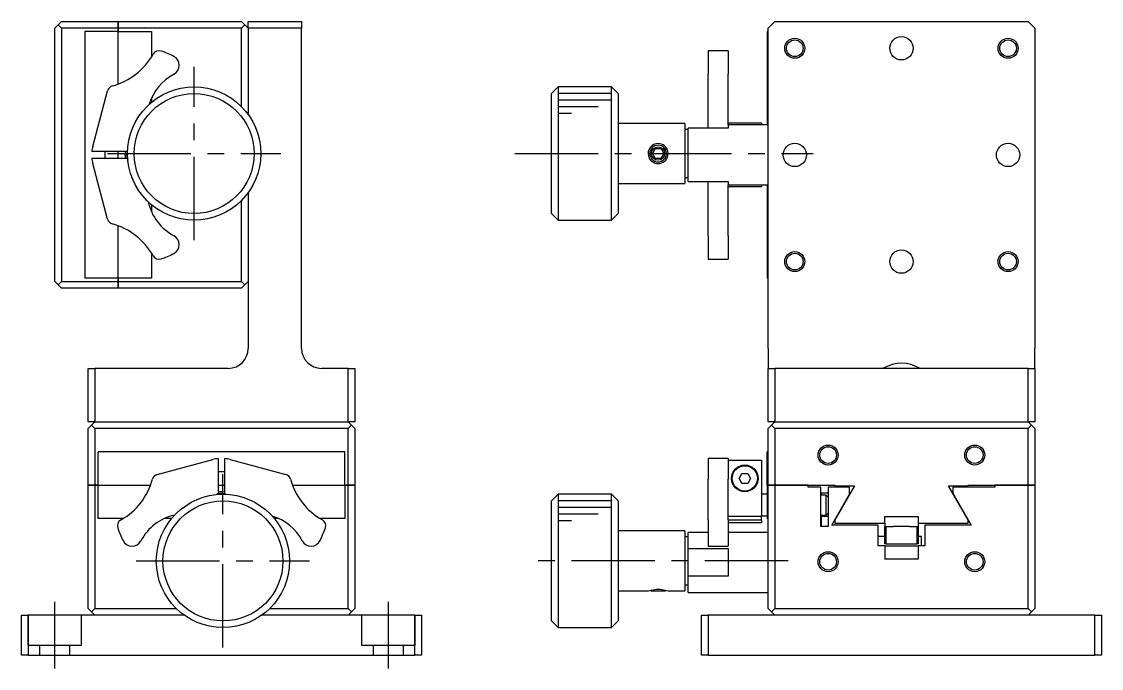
# Model space of a CAD drawing. Extents: x 18 to 393, y 10 to 274.
# Drawn here: x 231.2 to 393.2, y 100 to 197 of the extents above; entities that cross this region are included whole.
import ezdxf

# ---------------------------------------------------------------- set-up
doc = ezdxf.new("R2010")
doc.units = 0
doc.header["$LTSCALE"] = 10
doc.linetypes.add('CENTER', pattern=[2, 1.25, -0.25, 0.25, -0.25])
doc.linetypes.add('DASHED', pattern=[3.5, 2, -1.5])
doc.layers.get('0').update_dxf_attribs({"linetype": 'CONTINUOUS'})
doc.layers.add('CENTER', color=1, linetype='CENTER')

msp = doc.modelspace()

# ---------------------------------------------------------------- linework, layer by layer
at = {"color": 7, "linetype": 'CONTINUOUS'}
for p, q in [((236.671763, 196.534716), (236.171763, 196.034716)), ((236.171763, 158.034716), (236.171763, 196.034716)), ((236.671763, 196.534716), (237.171763, 197.034716)), ((237.171763, 196.034716), (236.671763, 196.534716)), ((237.171763, 197.034716), (245.671763, 197.034716)), ((245.671763, 196.034716), (237.171763, 196.034716)), ((237.171763, 196.034716), (237.171763, 158.034716)), ((245.671763, 197.034716), (245.671763, 196.034716)), ((245.671763, 196.034716), (245.671763, 197.034716)), ((245.671763, 197.034716), (264.171763, 197.034716)), ((245.671763, 195.544716), (245.671763, 196.034716)), ((264.171763, 196.034716), (245.671763, 196.034716)), ((245.671763, 196.034716), (245.671763, 195.544716)), ((264.171763, 197.034716), (264.671763, 196.534716)), ((264.671763, 196.534716), (264.171763, 196.034716)), ((264.171763, 184.276611), (264.171763, 196.034716)), ((265.171763, 196.034716), (264.671763, 196.534716)), ((265.171763, 196.034716), (265.171763, 197.034716)), ((265.171763, 197.034716), (273.171763, 197.034716)), ((265.171763, 196.034716), (265.171763, 194.534716)), ((273.171763, 196.034716), (265.171763, 196.034716)), ((273.171763, 197.034716), (273.171763, 196.034716)), ((273.171763, 148.034716), (273.171763, 196.034716)), ((344.165801, 197.034716), (343.165801, 196.034716)), ((343.165801, 148.034716), (343.165801, 196.034716)), ((344.165801, 197.034716), (382.165801, 197.034716)), ((383.165801, 196.034716), (382.165801, 197.034716)), ((383.165801, 196.034716), (383.165801, 148.034716)), ((240.671763, 195.534716), (240.671763, 158.534716)), ((245.671763, 195.534716), (240.671763, 195.534716)), ((245.671763, 192.044716), (245.671763, 195.534716)), ((245.671763, 195.534716), (250.671763, 195.534716)), ((245.671763, 192.044716), (245.671763, 195.534716)), ((250.671763, 195.534716), (250.671763, 191.766889)), ((265.171763, 194.534716), (265.171763, 191.534716)), ((343.015801, 195.534716), (343.015801, 181.534716)), ((343.165801, 195.534716), (343.015801, 195.534716)), ((245.671763, 192.034716), (245.671763, 192.044716)), ((245.671763, 192.034716), (245.671763, 192.044716)), ((245.671763, 192.024716), (245.671763, 192.034716)), ((245.671763, 192.024716), (245.671763, 192.034716)), ((245.671763, 191.134716), (245.671763, 192.024716)), ((245.671763, 191.144716), (245.671763, 192.024716)), ((265.171763, 191.534716), (265.171763, 183.094353)), ((334.165801, 192.670476), (334.165801, 192.614719)), ((337.165801, 192.670476), (334.165801, 192.670476)), ((334.165801, 192.614719), (334.165801, 191.816976)), ((334.165801, 191.816976), (334.165801, 189.147214)), ((337.165801, 192.670476), (337.165801, 192.614719)), ((337.165801, 192.614719), (337.165801, 191.816976)), ((337.165801, 191.816976), (337.165801, 189.147214)), ((245.671763, 191.134716), (245.671763, 191.144716)), ((245.671763, 191.044716), (245.671763, 191.134716)), ((245.671763, 191.124716), (245.671763, 191.134716)), ((245.671763, 191.034716), (245.671763, 191.124716)), ((245.671763, 191.034716), (245.671763, 191.044716)), ((245.671763, 191.024716), (245.671763, 191.034716)), ((245.671763, 190.244716), (245.671763, 191.034716)), ((245.671763, 190.234716), (245.671763, 191.024716)), ((245.671763, 190.234716), (245.671763, 190.244716)), ((245.671763, 190.044716), (245.671763, 190.234716)), ((245.671763, 190.224716), (245.671763, 190.234716)), ((245.671763, 190.034716), (245.671763, 190.224716)), ((245.671763, 190.034716), (245.671763, 190.044716)), ((245.671763, 190.024716), (245.671763, 190.034716)), ((245.671763, 189.344716), (245.671763, 190.034716)), ((245.671763, 189.334716), (245.671763, 190.024716)), ((245.671763, 189.334716), (245.671763, 189.344716)), ((245.671763, 189.044716), (245.671763, 189.334716)), ((245.671763, 189.324716), (245.671763, 189.334716)), ((245.671763, 189.034716), (245.671763, 189.324716)), ((245.671763, 189.034716), (245.671763, 189.044716)), ((245.671763, 189.024716), (245.671763, 189.034716)), ((245.671763, 188.444716), (245.671763, 189.034716)), ((245.671763, 188.434716), (245.671763, 189.024716)), ((245.671763, 188.434716), (245.671763, 188.444716)), ((245.671763, 188.044716), (245.671763, 188.434716)), ((245.671763, 188.424716), (245.671763, 188.434716)), ((245.671763, 188.034716), (245.671763, 188.424716)), ((245.671763, 188.034716), (245.671763, 188.044716)), ((245.671763, 188.024716), (245.671763, 188.034716)), ((245.671763, 187.667219), (245.671763, 188.034716)), ((245.671763, 187.667219), (245.671763, 188.024716)), ((334.165801, 181.034716), (334.165801, 189.147214)), ((337.165801, 181.534716), (337.165801, 189.147214)), ((241.842134, 178.328811), (244.078562, 186.675274)), ((311.665801, 187.246848), (310.665801, 186.246848)), ((311.665801, 187.246848), (311.665801, 177.246848)), ((319.665801, 187.246848), (311.665801, 187.246848)), ((319.665801, 167.246848), (319.665801, 187.246848)), ((320.665801, 186.246848), (319.665801, 187.246848)), ((250.671763, 185.573557), (250.671763, 184.940686)), ((310.665801, 177.246848), (310.665801, 186.246848)), ((320.665801, 186.246848), (320.665801, 168.246848)), ((330.665801, 181.746848), (320.665801, 181.746848)), ((330.665801, 181.746848), (330.665801, 172.746848)), ((339.669197, 181.784716), (337.165801, 181.784716)), ((337.165801, 181.534716), (337.165801, 181.034716)), ((343.165801, 181.534716), (337.165801, 181.534716)), ((342.165801, 181.784716), (339.669197, 181.784716)), ((342.165801, 181.784716), (342.165801, 181.534716)), ((331.165801, 180.846848), (330.665801, 180.846848)), ((331.165801, 173.034716), (331.165801, 181.034716)), ((337.165801, 181.034716), (331.165801, 181.034716)), ((246.994712, 177.534716), (241.696826, 177.534716)), ((243.671763, 177.534716), (243.671763, 176.534735)), ((245.671763, 176.534735), (245.671763, 177.534716)), ((310.665801, 168.246848), (310.665801, 177.246848)), ((311.665801, 177.246848), (311.665801, 167.246848)), ((325.41584, 177.25672), (325.422548, 177.117148)), ((325.422548, 177.117148), (325.43803, 177.01216)), ((325.799811, 177.254691), (326.239598, 178.000738)), ((326.239598, 178.000738), (325.799811, 177.254691)), ((326.226013, 176.5008), (325.799811, 177.254691)), ((325.799811, 177.254691), (326.226013, 176.5008)), ((326.239598, 178.000738), (327.105588, 177.992895)), ((327.531791, 177.239004), (327.092003, 176.492957)), ((327.105588, 177.992895), (327.531791, 177.239004)), ((327.862367, 176.885283), (327.897277, 177.032471)), ((327.897277, 177.032471), (327.912334, 177.15381)), ((327.912334, 177.15381), (327.914437, 177.188466)), ((327.915801, 177.246848), (327.913365, 177.324838)), ((327.914437, 177.188466), (327.915801, 177.246848)), ((241.696826, 176.534716), (246.994712, 176.534716)), ((244.078562, 167.394157), (241.842134, 175.74062)), ((327.092003, 176.492957), (326.226013, 176.5008)), ((330.665801, 173.646848), (331.165801, 173.646848)), ((320.665801, 172.746848), (330.665801, 172.746848)), ((331.165801, 173.034716), (337.165801, 173.034716)), ((334.165801, 164.922217), (334.165801, 173.034716)), ((337.165801, 173.034716), (337.165801, 172.534716)), ((337.165801, 164.922217), (337.165801, 172.534716)), ((337.165801, 172.534716), (343.165801, 172.534716)), ((337.165801, 172.284716), (342.165801, 172.284716)), ((342.165801, 172.534716), (342.165801, 172.284716)), ((343.015801, 172.534716), (343.015801, 158.534716)), ((264.171763, 158.034716), (264.171763, 170.217084)), ((265.171763, 171.399343), (265.171763, 162.534716)), ((250.671763, 169.55301), (250.671763, 168.495874)), ((310.665801, 168.246848), (311.665801, 167.246848)), ((311.665801, 167.246848), (319.665801, 167.246848)), ((319.665801, 167.246848), (320.665801, 168.246848)), ((245.671763, 166.044716), (245.671763, 166.402213)), ((245.671763, 166.034716), (245.671763, 166.402213)), ((245.671763, 166.034716), (245.671763, 166.044716)), ((245.671763, 166.024716), (245.671763, 166.034716)), ((245.671763, 165.644716), (245.671763, 166.034716)), ((245.671763, 165.634716), (245.671763, 166.024716)), ((245.671763, 165.634716), (245.671763, 165.644716)), ((245.671763, 165.044716), (245.671763, 165.634716)), ((245.671763, 165.624716), (245.671763, 165.634716)), ((245.671763, 165.034716), (245.671763, 165.624716)), ((245.671763, 165.034716), (245.671763, 165.044716)), ((245.671763, 165.024716), (245.671763, 165.034716)), ((245.671763, 164.744716), (245.671763, 165.034716)), ((245.671763, 164.734716), (245.671763, 165.024716)), ((245.671763, 164.734716), (245.671763, 164.744716)), ((245.671763, 164.044716), (245.671763, 164.734716)), ((245.671763, 164.724716), (245.671763, 164.734716)), ((245.671763, 164.034716), (245.671763, 164.724716)), ((245.671763, 164.034716), (245.671763, 164.044716)), ((245.671763, 164.024716), (245.671763, 164.034716)), ((245.671763, 163.844716), (245.671763, 164.034716)), ((245.671763, 163.834716), (245.671763, 164.024716)), ((245.671763, 163.834716), (245.671763, 163.844716)), ((245.671763, 163.044716), (245.671763, 163.834716)), ((245.671763, 163.824716), (245.671763, 163.834716)), ((245.671763, 163.034716), (245.671763, 163.824716)), ((334.165801, 164.922217), (334.165801, 162.252455)), ((337.165801, 164.922217), (337.165801, 162.252455)), ((245.671763, 163.034716), (245.671763, 163.044716)), ((245.671763, 163.024716), (245.671763, 163.034716)), ((245.671763, 162.944716), (245.671763, 163.034716)), ((245.671763, 162.934716), (245.671763, 163.024716)), ((245.671763, 162.934716), (245.671763, 162.944716)), ((245.671763, 162.044716), (245.671763, 162.934716)), ((245.671763, 162.924716), (245.671763, 162.934716)), ((245.671763, 162.044716), (245.671763, 162.924716)), ((245.671763, 162.034716), (245.671763, 162.044716)), ((245.671763, 162.034716), (245.671763, 162.044716)), ((245.671763, 162.024716), (245.671763, 162.034716)), ((245.671763, 162.024716), (245.671763, 162.034716)), ((245.671763, 158.534716), (245.671763, 162.024716)), ((245.671763, 158.534716), (245.671763, 162.024716)), ((250.671763, 162.302542), (250.671763, 158.534716)), ((265.171763, 162.534716), (265.171763, 159.534716)), ((334.165801, 162.252455), (334.165801, 161.454712)), ((337.165801, 162.252455), (337.165801, 161.454712)), ((334.165801, 161.454712), (334.165801, 161.398955)), ((334.165801, 161.398955), (337.165801, 161.398955)), ((337.165801, 161.454712), (337.165801, 161.398955)), ((265.171763, 159.534716), (265.171763, 148.034716)), ((236.671763, 157.534716), (236.171763, 158.034716)), ((236.671763, 157.534716), (237.171763, 158.034716)), ((237.171763, 157.034716), (236.671763, 157.534716)), ((237.171763, 158.034716), (245.671763, 158.034716)), ((245.671763, 158.534716), (240.671763, 158.534716)), ((250.671763, 158.534716), (245.671763, 158.534716)), ((245.671763, 158.034716), (245.671763, 158.524716)), ((245.671763, 158.524716), (245.671763, 158.034716)), ((245.671763, 158.034716), (245.671763, 157.034716)), ((245.671763, 157.034716), (245.671763, 158.034716)), ((245.671763, 158.034716), (264.171763, 158.034716)), ((264.171763, 158.034716), (264.671763, 157.534716)), ((264.671763, 157.534716), (264.171763, 157.034716)), ((265.171763, 158.034716), (264.671763, 157.534716)), ((343.165801, 158.534716), (343.015801, 158.534716)), ((245.671763, 157.034716), (237.171763, 157.034716)), ((264.171763, 157.034716), (245.671763, 157.034716)), ((343.165801, 148.034716), (343.165801, 145.034716)), ((383.165801, 145.034716), (383.165801, 148.034716)), ((241.171763, 137.034716), (241.171763, 145.034716)), ((241.171763, 145.034716), (242.171763, 145.034716)), ((242.171763, 145.034716), (242.171763, 137.034716)), ((262.171763, 145.034716), (242.171763, 145.034716)), ((280.171763, 145.034716), (276.171763, 145.034716)), ((280.171763, 137.034716), (280.171763, 145.034716)), ((280.171763, 145.034716), (281.171763, 145.034716)), ((281.171763, 145.034716), (281.171763, 137.034716)), ((343.165801, 137.034716), (343.165801, 145.034716)), ((343.165801, 145.034716), (344.165801, 145.034716)), ((344.165801, 145.034716), (344.165801, 137.034716)), ((382.165801, 145.034716), (344.165801, 145.034716)), ((360.389084, 145.037787), (360.337374, 145.034716)), ((360.494391, 145.057023), (360.389084, 145.037787)), ((365.994228, 145.034716), (365.866087, 145.050482)), ((382.165801, 137.034716), (382.165801, 145.034716)), ((382.165801, 145.034716), (383.165801, 145.034716)), ((383.165801, 145.034716), (383.165801, 137.034716)), ((242.171763, 137.034716), (241.171763, 137.034716)), ((241.171763, 136.034716), (241.671763, 136.534716)), ((241.671763, 136.534716), (242.171763, 137.034716)), ((241.671763, 136.534716), (242.171763, 136.034716)), ((242.171763, 137.034716), (280.171763, 137.034716)), ((281.171763, 137.034716), (280.171763, 137.034716)), ((280.671763, 136.534716), (280.171763, 137.034716)), ((280.171763, 136.034716), (280.671763, 136.534716)), ((280.671763, 136.534716), (281.171763, 136.034716)), ((344.165801, 137.034716), (343.165801, 137.034716)), ((343.165801, 136.034716), (343.665801, 136.534716)), ((343.665801, 136.534716), (344.165801, 137.034716)), ((343.665801, 136.534716), (344.165801, 136.034716)), ((344.165801, 137.034716), (382.165801, 137.034716)), ((383.165801, 137.034716), (382.165801, 137.034716)), ((382.165801, 137.034716), (382.665801, 136.534716)), ((382.165801, 136.034716), (382.665801, 136.534716)), ((382.665801, 136.534716), (383.165801, 136.034716)), ((241.171763, 127.534716), (241.171763, 136.034716)), ((242.171763, 136.034716), (242.171763, 127.534716)), ((280.171763, 136.034716), (242.171763, 136.034716)), ((280.171763, 127.534716), (280.171763, 136.034716)), ((281.171763, 136.034716), (281.171763, 127.534716)), ((343.165801, 127.534716), (343.165801, 136.034716)), ((382.165801, 136.034716), (344.165801, 136.034716)), ((344.165801, 136.034716), (344.165801, 127.534716)), ((382.165801, 127.534716), (382.165801, 136.034716)), ((383.165801, 136.034716), (383.165801, 127.534716)), ((242.671763, 127.534716), (242.671763, 132.534716)), ((279.671763, 132.534716), (242.671763, 132.534716)), ((251.531205, 129.127917), (259.877668, 131.364345)), ((260.671763, 131.509653), (260.671763, 126.211767)), ((261.671763, 126.211767), (261.671763, 131.509653)), ((262.465859, 131.364345), (270.812322, 129.127917)), ((279.671763, 127.534716), (279.671763, 132.534716)), ((337.165801, 131.509653), (334.165801, 131.509653)), ((334.165801, 131.509653), (334.165801, 131.364345)), ((334.165801, 131.364345), (334.165801, 129.127917)), ((337.165801, 131.509653), (337.165801, 131.364345)), ((337.165801, 131.364345), (337.165801, 129.127917)), ((337.165801, 131.258326), (342.165801, 131.258326)), ((342.165801, 131.258326), (342.165801, 122.811815)), ((343.165801, 132.534716), (343.015801, 132.534716)), ((343.015801, 127.534716), (343.015801, 132.534716)), ((261.671763, 129.534716), (260.671783, 129.534716)), ((334.165801, 129.127917), (334.165801, 128.423148)), ((334.165801, 122.304369), (334.165801, 128.423148)), ((337.165801, 129.127917), (337.165801, 128.423148)), ((337.165801, 122.304369), (337.165801, 128.423148)), ((338.799775, 128.534716), (339.232788, 129.284716)), ((339.232788, 127.784716), (338.799775, 128.534716)), ((339.232788, 129.284716), (340.098814, 129.284716)), ((340.098814, 129.284716), (340.531826, 128.534716)), ((340.531826, 128.534716), (340.098814, 127.784716)), ((242.171763, 127.534716), (241.171763, 127.534716)), ((241.171763, 109.034716), (241.171763, 127.534716)), ((241.171763, 127.534716), (242.171763, 127.534716)), ((242.171763, 127.534716), (242.661763, 127.534716)), ((242.661763, 127.534716), (242.171763, 127.534716)), ((242.171763, 127.534716), (242.171763, 109.034716)), ((242.671763, 122.534716), (242.671763, 127.534716)), ((242.671763, 127.534716), (246.161763, 127.534716)), ((242.671763, 127.534716), (246.161763, 127.534716)), ((246.161763, 127.534716), (246.171763, 127.534716)), ((246.161763, 127.534716), (246.171763, 127.534716)), ((246.171763, 127.534716), (246.181763, 127.534716)), ((246.171763, 127.534716), (246.181763, 127.534716)), ((246.181763, 127.534716), (247.071763, 127.534716)), ((246.181763, 127.534716), (247.061763, 127.534716)), ((247.061763, 127.534716), (247.071763, 127.534716)), ((247.071763, 127.534716), (247.161763, 127.534716)), ((247.071763, 127.534716), (247.081763, 127.534716)), ((247.081763, 127.534716), (247.171763, 127.534716)), ((247.161763, 127.534716), (247.171763, 127.534716)), ((247.171763, 127.534716), (247.181763, 127.534716)), ((247.171763, 127.534716), (247.961763, 127.534716)), ((247.181763, 127.534716), (247.971763, 127.534716)), ((247.961763, 127.534716), (247.971763, 127.534716)), ((247.971763, 127.534716), (248.161763, 127.534716)), ((247.971763, 127.534716), (247.981763, 127.534716)), ((247.981763, 127.534716), (248.171763, 127.534716)), ((248.161763, 127.534716), (248.171763, 127.534716)), ((248.171763, 127.534716), (248.181763, 127.534716)), ((248.171763, 127.534716), (248.861763, 127.534716)), ((248.181763, 127.534716), (248.871763, 127.534716)), ((248.861763, 127.534716), (248.871763, 127.534716)), ((248.871763, 127.534716), (249.161763, 127.534716)), ((248.871763, 127.534716), (248.881763, 127.534716)), ((248.881763, 127.534716), (249.171763, 127.534716)), ((249.161763, 127.534716), (249.171763, 127.534716)), ((249.171763, 127.534716), (249.181763, 127.534716)), ((249.171763, 127.534716), (249.761763, 127.534716)), ((249.181763, 127.534716), (249.771763, 127.534716)), ((249.761763, 127.534716), (249.771763, 127.534716)), ((249.771763, 127.534716), (250.161763, 127.534716)), ((249.771763, 127.534716), (249.781763, 127.534716)), ((249.781763, 127.534716), (250.171763, 127.534716)), ((250.161763, 127.534716), (250.171763, 127.534716)), ((250.171763, 127.534716), (250.181763, 127.534716)), ((250.171763, 127.534716), (250.53926, 127.534716)), ((250.181763, 127.534716), (250.53926, 127.534716)), ((260.671783, 127.534716), (261.671763, 127.534716)), ((271.804266, 127.534716), (272.161763, 127.534716)), ((271.804266, 127.534716), (272.171763, 127.534716)), ((272.161763, 127.534716), (272.171763, 127.534716)), ((272.171763, 127.534716), (272.181763, 127.534716)), ((272.171763, 127.534716), (272.561763, 127.534716)), ((272.181763, 127.534716), (272.571763, 127.534716)), ((272.561763, 127.534716), (272.571763, 127.534716)), ((272.571763, 127.534716), (273.161763, 127.534716)), ((272.571763, 127.534716), (272.581763, 127.534716)), ((272.581763, 127.534716), (273.171763, 127.534716)), ((273.161763, 127.534716), (273.171763, 127.534716)), ((273.171763, 127.534716), (273.181763, 127.534716)), ((273.171763, 127.534716), (273.461763, 127.534716)), ((273.181763, 127.534716), (273.471763, 127.534716)), ((273.461763, 127.534716), (273.471763, 127.534716)), ((273.471763, 127.534716), (274.161763, 127.534716)), ((273.471763, 127.534716), (273.481763, 127.534716)), ((273.481763, 127.534716), (274.171763, 127.534716)), ((274.161763, 127.534716), (274.171763, 127.534716)), ((274.171763, 127.534716), (274.181763, 127.534716)), ((274.171763, 127.534716), (274.361763, 127.534716)), ((274.181763, 127.534716), (274.371763, 127.534716)), ((274.361763, 127.534716), (274.371763, 127.534716)), ((274.371763, 127.534716), (275.161763, 127.534716)), ((274.371763, 127.534716), (274.381763, 127.534716)), ((274.381763, 127.534716), (275.171763, 127.534716)), ((275.161763, 127.534716), (275.171763, 127.534716)), ((275.171763, 127.534716), (275.181763, 127.534716)), ((275.171763, 127.534716), (275.261763, 127.534716)), ((275.181763, 127.534716), (275.271763, 127.534716)), ((275.261763, 127.534716), (275.271763, 127.534716)), ((275.271763, 127.534716), (276.161763, 127.534716)), ((275.271763, 127.534716), (275.281763, 127.534716)), ((275.281763, 127.534716), (276.161763, 127.534716)), ((276.161763, 127.534716), (276.171763, 127.534716)), ((276.161763, 127.534716), (276.171763, 127.534716)), ((276.171763, 127.534716), (276.181763, 127.534716)), ((276.171763, 127.534716), (276.181763, 127.534716)), ((276.181763, 127.534716), (279.671763, 127.534716)), ((276.181763, 127.534716), (279.671763, 127.534716)), ((279.671763, 127.534716), (279.671763, 122.534716)), ((279.681763, 127.534716), (280.171763, 127.534716)), ((280.171763, 127.534716), (279.681763, 127.534716)), ((281.171763, 127.534716), (280.171763, 127.534716)), ((280.171763, 109.034716), (280.171763, 127.534716)), ((280.171763, 127.534716), (281.171763, 127.534716)), ((281.171763, 127.534716), (281.171763, 109.034716)), ((340.098814, 127.784716), (339.232788, 127.784716)), ((343.015801, 127.534716), (343.015801, 122.534716)), ((343.165801, 127.534716), (343.015801, 127.534716)), ((343.015801, 127.534716), (343.165801, 127.534716)), ((344.165801, 127.534716), (343.165801, 127.534716)), ((343.165801, 109.034716), (343.165801, 127.534716)), ((343.165801, 127.534716), (344.165801, 127.534716)), ((344.165801, 127.534716), (349.165801, 127.534716)), ((344.165801, 127.534716), (344.165801, 109.034716)), ((349.165801, 127.534716), (344.165801, 127.534716)), ((349.165801, 127.534716), (353.165801, 127.534716)), ((349.165801, 127.234716), (349.165801, 127.534716)), ((351.065801, 127.234716), (349.165801, 127.234716)), ((351.065801, 126.534711), (351.065801, 127.234716)), ((351.065801, 126.034716), (351.065801, 126.534711)), ((352.165801, 127.234716), (352.165801, 121.334716)), ((355.365801, 127.234716), (352.165801, 127.234716)), ((353.165801, 127.534716), (353.165801, 127.434716)), ((356.108193, 127.434716), (353.165801, 122.338343)), ((353.165801, 127.434716), (356.108193, 127.434716)), ((355.365801, 126.149075), (355.365801, 127.234716)), ((370.223409, 127.434716), (373.165801, 127.434716)), ((373.165801, 122.338343), (370.223409, 127.434716)), ((370.865801, 127.234716), (370.865801, 126.32228)), ((377.165801, 127.234716), (370.865801, 127.234716)), ((373.165801, 127.434716), (373.165801, 127.534716)), ((373.165801, 127.534716), (377.165801, 127.534716)), ((377.165801, 127.534716), (382.165801, 127.534716)), ((377.165801, 127.534716), (377.165801, 127.234716)), ((382.165801, 127.534716), (377.165801, 127.534716)), ((383.165801, 127.534716), (382.165801, 127.534716)), ((382.165801, 109.034716), (382.165801, 127.534716)), ((382.165801, 127.534716), (383.165801, 127.534716)), ((383.165801, 127.534716), (383.165801, 109.034716)), ((311.665801, 126.146848), (310.665801, 125.146848)), ((310.665801, 107.146848), (310.665801, 125.146848)), ((310.665801, 107.146848), (310.665801, 125.146848)), ((311.665801, 126.146848), (311.665801, 106.146848)), ((319.665801, 126.146848), (311.665801, 126.146848)), ((319.665801, 106.146848), (319.665801, 126.146848)), ((320.665801, 125.146848), (319.665801, 126.146848)), ((320.665801, 125.146848), (320.665801, 107.146848)), ((343.015801, 126.155716), (342.165801, 126.155716)), ((351.065801, 123.034716), (351.065801, 126.034716)), ((351.865801, 126.034716), (351.06582, 126.034716)), ((352.165801, 126.334716), (351.165801, 126.334716)), ((351.165801, 126.034716), (351.165801, 126.334716)), ((351.865801, 123.034716), (351.865801, 126.034716)), ((352.115801, 125.784716), (351.865801, 126.034716)), ((352.165801, 125.734716), (352.115801, 125.784716)), ((352.701699, 121.534716), (355.365801, 126.149075)), ((370.865801, 126.32228), (373.629902, 121.534716)), ((351.865801, 123.034716), (352.115801, 123.284716)), ((352.115801, 123.284716), (352.165801, 123.334716)), ((246.43959, 122.534716), (242.671763, 122.534716)), ((253.690057, 122.534716), (252.632922, 122.534716)), ((269.710605, 122.534716), (269.077733, 122.534716)), ((279.671763, 122.534716), (275.903936, 122.534716)), ((334.165801, 122.304369), (334.165801, 121.102084)), ((342.165801, 122.811815), (337.165801, 122.811815)), ((337.165801, 122.304369), (337.165801, 121.102084)), ((342.165801, 122.268476), (337.165801, 122.268476)), ((337.165801, 121.934716), (342.165801, 121.934716)), ((342.165801, 122.913716), (343.015801, 122.913716)), ((342.165801, 122.268476), (342.165801, 122.811815)), ((342.165801, 122.268476), (342.165801, 121.934716)), ((343.165801, 122.534716), (343.015801, 122.534716)), ((351.065801, 122.534721), (351.065801, 123.034716)), ((351.065801, 121.334716), (351.065801, 122.534721)), ((351.06582, 123.034716), (351.865801, 123.034716)), ((351.165801, 123.034716), (351.165801, 122.834716)), ((351.165801, 121.334716), (351.165801, 122.834716)), ((352.165801, 122.834716), (351.165801, 122.834716)), ((359.665801, 121.534716), (352.701699, 121.534716)), ((353.165801, 122.338343), (353.165801, 121.834716)), ((353.165801, 121.834716), (360.665801, 121.834716)), ((359.665801, 118.434716), (359.665801, 121.534716)), ((360.665801, 122.834716), (365.665801, 122.834716)), ((360.665801, 121.834716), (360.665801, 122.834716)), ((360.665801, 121.834716), (360.665801, 121.334716)), ((365.665801, 122.834716), (365.665801, 121.834716)), ((365.665801, 121.834716), (365.665801, 121.334716)), ((365.665801, 121.834716), (373.165801, 121.834716)), ((366.665801, 121.534716), (366.665801, 118.434716)), ((373.629902, 121.534716), (366.665801, 121.534716)), ((373.165801, 121.834716), (373.165801, 122.338343)), ((330.665801, 120.646848), (320.665801, 120.646848)), ((330.665801, 120.646848), (330.665801, 116.146848)), ((331.165801, 117.996268), (331.165801, 120.434716)), ((334.165801, 120.434716), (331.165801, 120.434716)), ((334.165801, 121.102084), (334.165801, 119.204316)), ((337.165801, 121.102084), (337.165801, 119.204316)), ((343.165801, 120.434716), (337.165801, 120.434716)), ((352.165801, 121.334716), (351.065801, 121.334716)), ((360.665801, 121.334716), (361.931905, 121.334716)), ((360.665801, 118.734716), (360.665801, 121.334716)), ((360.815801, 121.334716), (360.815801, 118.734716)), ((363.187084, 121.334716), (361.931905, 121.334716)), ((364.399697, 121.334716), (363.187084, 121.334716)), ((364.399697, 121.334716), (365.665801, 121.334716)), ((365.515801, 118.734716), (365.515801, 121.334716)), ((365.665801, 121.334716), (365.665801, 118.734716)), ((331.165801, 119.746848), (330.665801, 119.746848)), ((334.165801, 119.204316), (334.165801, 118.370716)), ((334.165801, 118.370716), (337.165801, 118.370716)), ((337.165801, 119.204316), (337.165801, 118.370716)), ((360.665801, 119.796848), (359.665801, 119.796848)), ((360.665801, 118.434716), (359.665801, 118.434716)), ((360.815801, 118.734716), (360.665801, 118.734716)), ((360.665801, 118.434716), (360.665801, 116.434716)), ((360.665801, 118.434716), (365.665801, 118.434716)), ((360.815801, 118.734716), (363.187084, 118.734716)), ((363.187084, 118.734716), (365.515801, 118.734716)), ((365.665801, 118.734716), (365.515801, 118.734716)), ((366.165801, 119.796848), (365.665801, 119.796848)), ((365.665801, 118.434716), (365.665801, 116.434716)), ((366.665801, 118.434716), (365.665801, 118.434716)), ((366.165801, 118.434716), (366.165801, 119.796848)), ((331.165801, 117.996268), (337.165801, 117.996268)), ((331.165801, 113.873163), (331.165801, 117.996268)), ((337.165801, 117.996268), (337.165801, 113.873163)), ((330.665801, 116.146848), (330.665801, 111.646848)), ((365.665801, 116.434716), (360.665801, 116.434716)), ((331.165801, 111.434716), (331.165801, 113.873163)), ((337.165801, 113.873163), (331.165801, 113.873163)), ((326.418059, 111.896848), (326.913476, 111.896848)), ((330.665801, 112.546848), (331.165801, 112.546848)), ((320.665801, 111.646848), (325.165806, 111.646848)), ((325.753628, 111.728753), (325.415801, 111.646848)), ((325.415801, 111.646848), (325.428724, 111.65042)), ((325.58012, 111.689688), (325.665801, 111.646848)), ((325.665801, 111.646848), (327.665801, 111.646848)), ((325.992838, 111.771876), (325.753628, 111.728753)), ((327.577971, 111.728754), (327.338793, 111.771871)), ((327.915801, 111.646848), (327.577971, 111.728754)), ((327.665801, 111.646848), (327.751475, 111.689685)), ((328.165025, 111.646848), (328.16525, 111.646848)), ((328.16525, 111.646848), (330.665801, 111.646848)), ((331.165801, 111.434716), (343.165801, 111.434716)), ((241.671763, 108.534716), (241.171763, 109.034716)), ((242.171763, 109.034716), (241.671763, 108.534716)), ((242.171763, 109.034716), (254.354132, 109.034716)), ((268.413659, 109.034716), (280.171763, 109.034716)), ((280.671763, 108.534716), (280.171763, 109.034716)), ((281.171763, 109.034716), (280.671763, 108.534716)), ((343.665801, 108.534716), (343.165801, 109.034716)), ((344.165801, 109.034716), (343.665801, 108.534716)), ((344.165801, 109.034716), (382.165801, 109.034716)), ((382.665801, 108.534716), (382.165801, 109.034716)), ((383.165801, 109.034716), (382.665801, 108.534716)), ((231.171763, 102.034716), (231.171763, 108.034716)), ((231.171763, 108.034716), (232.171763, 108.034716)), ((232.171763, 108.034716), (232.171763, 102.034716)), ((255.53639, 108.034716), (232.171763, 108.034716)), ((242.171763, 108.034716), (241.671763, 108.534716)), ((290.171763, 108.034716), (267.2314, 108.034716)), ((280.171763, 108.034716), (280.671763, 108.534716)), ((290.171763, 102.034716), (290.171763, 108.034716)), ((290.171763, 108.034716), (291.171763, 108.034716)), ((291.171763, 108.034716), (291.171763, 102.034716)), ((310.665801, 107.146848), (311.665801, 106.146848)), ((319.665801, 106.146848), (320.665801, 107.146848)), ((333.165801, 102.034716), (333.165801, 108.034716)), ((333.165801, 108.034716), (334.165801, 108.034716)), ((334.165801, 108.034716), (334.165801, 102.034716)), ((392.165801, 108.034716), (334.165801, 108.034716)), ((344.165801, 108.034716), (343.665801, 108.534716)), ((382.665801, 108.534716), (382.165801, 108.034716)), ((392.165801, 102.034716), (392.165801, 108.034716)), ((392.165801, 108.034716), (393.165801, 108.034716)), ((393.165801, 108.034716), (393.165801, 102.034716)), ((311.665801, 106.146848), (319.665801, 106.146848)), ((232.171763, 102.034716), (231.171763, 102.034716)), ((232.171763, 102.034716), (290.171763, 102.034716)), ((291.171763, 102.034716), (290.171763, 102.034716)), ((334.165801, 102.034716), (333.165801, 102.034716)), ((334.165801, 102.034716), (392.165801, 102.034716)), ((393.165801, 102.034716), (392.165801, 102.034716))]:
    msp.add_line(p, q, dxfattribs=at)
at = {"color": 3, "linetype": 'CONTINUOUS'}
for p, q in [((319.665801, 186.246848), (311.665801, 186.246848)), ((319.665801, 185.246848), (311.665801, 185.246848)), ((317.665801, 184.246848), (311.665801, 184.246848)), ((313.665801, 183.246848), (311.665801, 183.246848)), ((328.165801, 177.246848), (328.164256, 177.314903)), ((326.415129, 175.767941), (326.637947, 175.747106)), ((326.637947, 175.747106), (326.913812, 175.767493)), ((319.665801, 125.146848), (311.665801, 125.146848)), ((319.665801, 124.146848), (311.665801, 124.146848)), ((317.665801, 123.146848), (311.665801, 123.146848)), ((313.665801, 122.146848), (311.665801, 122.146848)), ((325.597764, 111.771837), (326.419069, 111.897037)), ((326.419069, 111.897037), (326.910676, 111.897144)), ((326.910676, 111.897144), (327.73385, 111.771834)), ((325.165806, 111.646848), (325.597764, 111.771837)), ((327.73385, 111.771834), (328.165796, 111.646848))]:
    msp.add_line(p, q, dxfattribs=at)
at = {"color": 3, "linetype": 'DASHED'}
for p, q in [((232.171763, 103.534716), (232.171763, 108.034716)), ((240.171763, 103.534716), (240.171763, 108.034716)), ((282.171763, 108.034716), (282.171763, 103.534716)), ((290.171763, 108.034716), (290.171763, 103.534716)), ((232.171763, 103.534716), (240.171763, 103.534716)), ((233.921763, 102.034716), (233.921763, 103.534716)), ((238.421763, 102.034716), (238.421763, 103.534716)), ((282.171763, 103.534716), (290.171763, 103.534716)), ((283.921763, 103.534716), (283.921763, 102.034716)), ((288.421763, 103.534716), (288.421763, 102.034716))]:
    msp.add_line(p, q, dxfattribs=at)
at = {"color": 3, "linetype": 'CONTINUOUS'}
for centre in [(347.165801, 193.034716), (379.165801, 193.034716), (347.165801, 161.034716), (379.165801, 161.034716), (352.165801, 132.034716), (374.165801, 132.034716), (352.165801, 116.034716), (374.165801, 116.034716)]:
    msp.add_circle(centre, 1.5, dxfattribs=at)
at = {"color": 7, "linetype": 'CONTINUOUS'}
for centre, radius in [((363.165801, 193.034716), 1.75), ((347.165801, 193.034716), 1.25), ((379.165801, 193.034716), 1.25), ((257.059631, 177.246848), 10), ((257.059631, 177.246848), 9), ((326.665801, 177.246848), 1), ((347.165801, 177.034716), 1.75), ((379.165801, 177.034716), 1.75), ((347.165801, 161.034716), 1.25), ((363.165801, 161.034716), 1.75), ((379.165801, 161.034716), 1.25), ((352.165801, 132.034716), 1.25), ((374.165801, 132.034716), 1.25), ((339.6658, 128.534727), 1.999999), ((339.665801, 128.534716), 1.9), ((261.383895, 116.146848), 10), ((261.383895, 116.146848), 9), ((352.165801, 116.034716), 1.25), ((374.165801, 116.034716), 1.25)]:
    msp.add_circle(centre, radius, dxfattribs=at)
for centre, radius, start, end in [((242.171763, 197.034716), 10, 285.138714, 330.813229), ((251.775145, 191.670476), 1, 70.776714, 150.813229), ((246.671763, 177.034716), 16.5, 63.62357, 70.776714), ((253.335763, 190.473135), 1.5, 297.877767, 63.62357), ((257.590804, 182.429216), 7.6, 117.877767, 163.153911), ((245.044488, 186.416455), 1, 105.138714, 165), ((246.671763, 177.034716), 5, 165, 174.26083), ((248.671763, 177.034716), 1.75, 163.39845, 196.60155), ((248.671763, 177.034716), 1.75, 156.085094, 163.39845), ((326.665829, 177.246837), 1.250028, 136.864968, 179.546975), ((326.665886, 177.246891), 1.250092, 190.82274531, 223.13511663), ((326.665787, 177.246855), 1.250016, 316.86427093, 343.1867084), ((326.665694, 177.246801), 1.25011, 3.578951, 43.133937), ((246.671763, 177.034716), 5, 185.73917, 195), ((248.671763, 177.034716), 1.75, 196.60155, 206.812348), ((326.665801, 177.246848), 1.5, 260.379936, 267.318435), ((326.665801, 177.246848), 1.5, 267.318435, 269.481089), ((326.665801, 177.246848), 1.5, 269.481089, 279.516787), ((257.590804, 171.640216), 7.6, 192.473569, 242.122233), ((245.044488, 167.652976), 1, 195, 254.861286), ((242.171763, 157.034716), 10, 29.186771, 74.861286), ((253.335763, 163.596297), 1.5, 296.37643, 62.122233), ((246.671763, 177.034716), 16.5, 289.223286, 296.37643), ((251.775145, 162.398955), 1, 209.186771, 289.223286), ((262.171763, 148.034716), 3, 270, 0), ((276.171763, 148.034716), 3, 180, 270), ((363.174785, 140.574625), 5.222682, 58.9817979, 120.87866646), ((261.171763, 126.534716), 5, 95.73917, 105), ((261.171763, 126.534716), 5, 75, 84.26083), ((241.171763, 131.034716), 10, 299.186771, 344.861286), ((251.790024, 128.161991), 1, 105, 164.861286), ((270.553503, 128.161991), 1, 15.138714, 75), ((281.171763, 131.034716), 10, 195.138714, 240.813229), ((261.171763, 124.534716), 1.75, 106.60155, 116.812348), ((261.171763, 124.534716), 1.75, 73.39845, 106.60155), ((261.171763, 124.534716), 1.75, 66.085094, 73.39845), ((246.536003, 121.431334), 1, 119.186771, 199.223286), ((255.777263, 115.615675), 7.6, 102.473569, 152.122233), ((266.566263, 115.615675), 7.6, 27.877767, 73.153911), ((275.807524, 121.431334), 1, 340.776714, 60.813229), ((261.171763, 126.534716), 16.5, 199.223286, 206.37643), ((261.171763, 126.534716), 16.5, 333.62357, 340.776714), ((247.733344, 119.870716), 1.5, 206.37643, 332.122233), ((274.610182, 119.870716), 1.5, 207.877767, 333.62357)]:
    msp.add_arc(centre, radius, start, end, dxfattribs=at)
at = {"color": 3, "linetype": 'CONTINUOUS'}
for centre, radius, start, end in [((326.665841, 177.246841), 1.5, 80.653675, 260.378353), ((326.665801, 177.246848), 1.25, 42, 138), ((326.665705, 177.246763), 1.500099, 2.603499, 80.649056), ((248.671763, 177.034716), 2, 165.522488, 194.477512), ((326.665553, 177.247057), 1.500248, 279.525041, 359.99199), ((326.665801, 177.246848), 1.25, 2.717045, 42), ((326.665801, 177.246848), 1.25, 357.323162, 2.717045), ((326.665801, 177.246848), 1.25, 222, 318), ((261.171763, 124.534716), 2, 75.522488, 104.477512)]:
    msp.add_arc(centre, radius, start, end, dxfattribs=at)
at = {"layer": 'CENTER', "color": 1, "linetype": 'CENTER'}
for p, q in [((257.059631, 164.246848), (257.059631, 190.246848)), ((244.059631, 177.246848), (270.059631, 177.246848)), ((305.165801, 177.246848), (349.915801, 177.246848)), ((261.383895, 103.146848), (261.383895, 129.146848)), ((248.383895, 116.146848), (274.383895, 116.146848)), ((346.165801, 116.146848), (306.915801, 116.146848)), ((236.171763, 100.034716), (236.171763, 110.034716)), ((286.171763, 110.034716), (286.171763, 100.034716))]:
    msp.add_line(p, q, dxfattribs=at)

doc.saveas('drawing.dxf')
